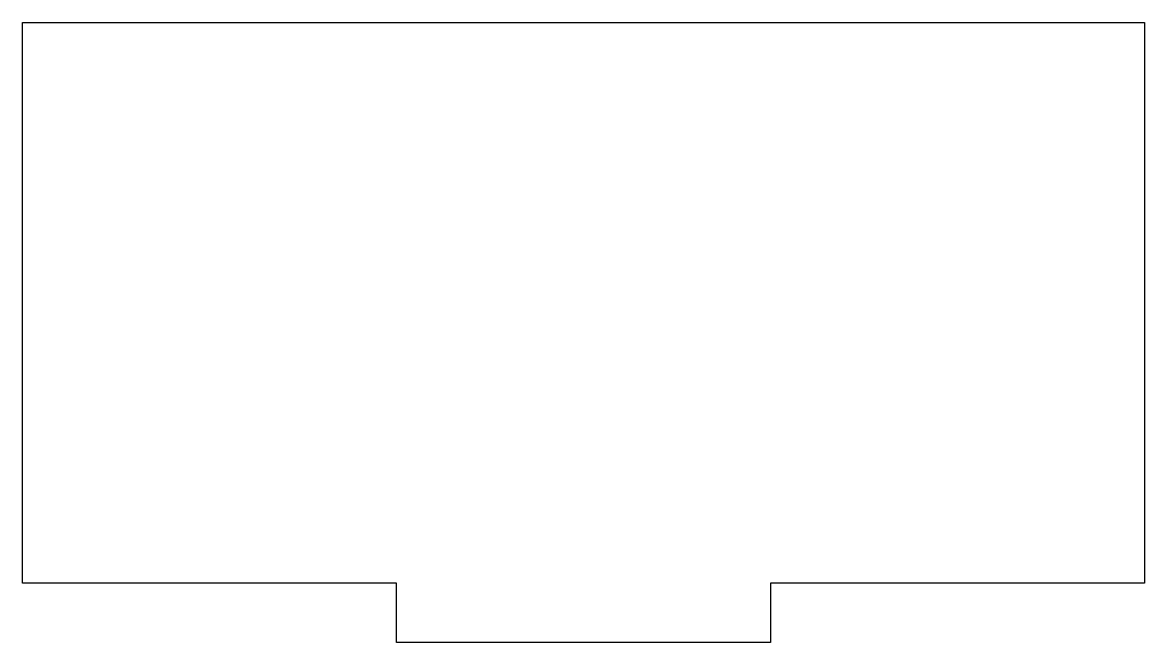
# Model space of a CAD drawing. Header units: millimetres. Extents: x 0 to 60, y 0 to 33.2.
import ezdxf

# ---------------------------------------------------------------- set-up
doc = ezdxf.new("R2010")
doc.units = ezdxf.units.MM

msp = doc.modelspace()

# ---------------------------------------------------------------- linework, layer by layer
msp.add_lwpolyline([(0, 33.175), (60, 33.175), (60, 3.175), (40, 3.175), (40, 0), (20, 0), (20, 3.175), (0, 3.175)], close=True)

doc.saveas('drawing.dxf')
